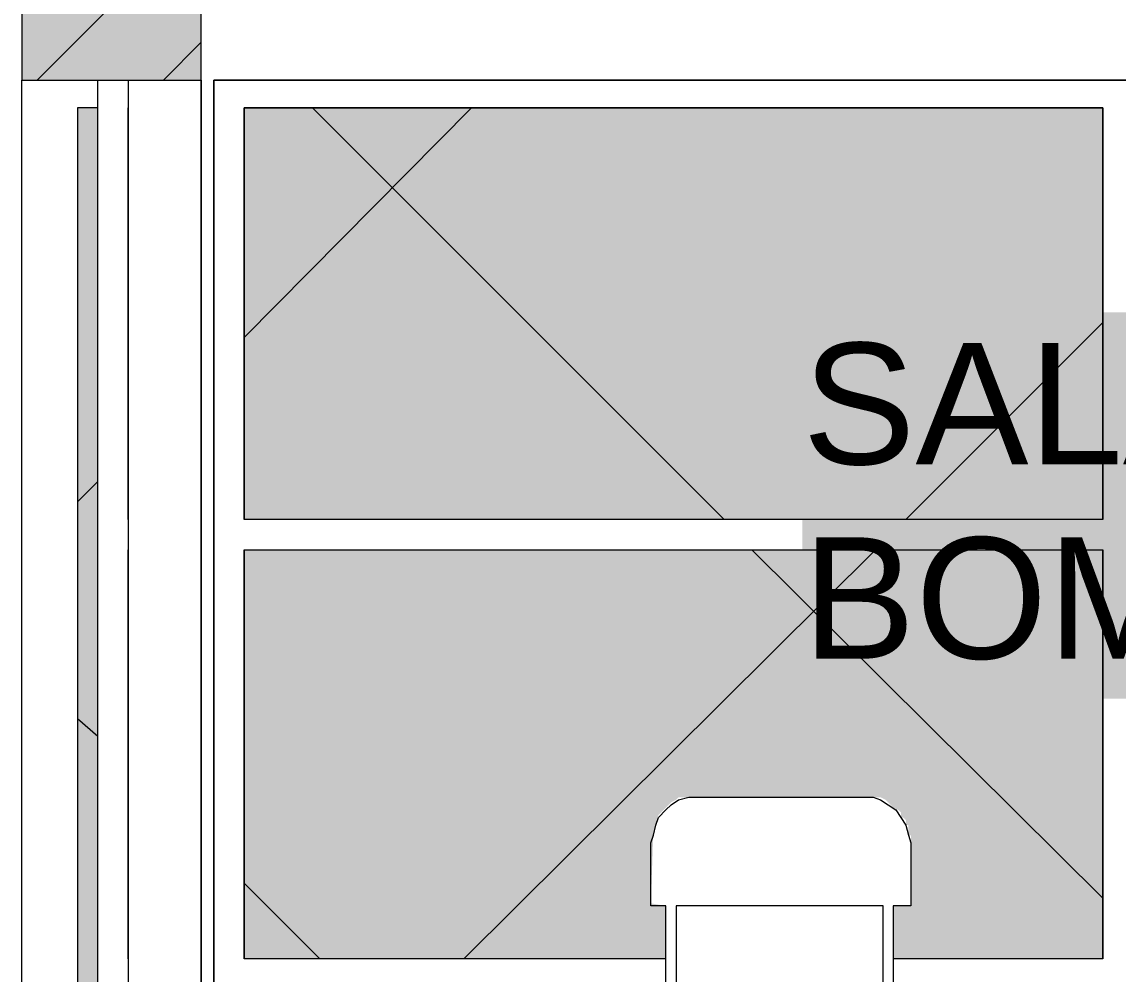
# Model space of a CAD drawing. Extents: x -187 to 52, y -9 to 65.
# Drawn here: x -138.221 to -136.386, y 52.135 to 53.729 of the extents above; entities that cross this region are included whole.
import ezdxf

# ---------------------------------------------------------------- set-up
doc = ezdxf.new("R2010")
doc.units = 0
doc.header["$MEASUREMENT"] = 0
doc.layers.add('PDF4_Geometría', color=7, linetype='Continuous')
doc.layers.add('PDF4_Texto', color=7, linetype='Continuous')
doc.layers.add('PDF4_Rellenos sólidos', color=7, linetype='Continuous', true_color=0xffffff)
doc.styles.add('PDF Arial', font='arial.ttf')

msp = doc.modelspace()

# ---------------------------------------------------------------- hatches: boundary and pattern name
at = {"layer": 'PDF4_Rellenos sólidos', "transparency": 33554559}
h = msp.add_hatch(color=256, dxfattribs=at)
h.paths.add_polyline_path([(-138.2211, 56.829), (-137.9208, 56.829), (-137.9208, 57.2308), (-138.2211, 57.2308)])
h.paths.add_polyline_path([(-137.9208, 53.8813), (-138.2211, 53.8813), (-138.2211, 53.6318), (-137.9208, 53.6318)])
for points in [[(-138.128, 53.5853), (-138.128, 50.7349), (-138.0942, 50.7349), (-138.0942, 53.5853)], [(-136.9143, 53.2427), (-136.9143, 52.9171), (-135.6244, 52.9171), (-135.6244, 53.2427)], [(-136.9143, 52.9171), (-136.9143, 52.5957), (-135.6963, 52.5957), (-135.6963, 52.9171)]]:
    msp.add_hatch(color=256, dxfattribs=at).paths.add_polyline_path(points)
h = msp.add_hatch(color=256, dxfattribs=at)
h.paths.add_polyline_path([(-137.8024, 51.8091), (-137.7981, 51.8049), (-137.7981, 51.8091)])
h.paths.add_polyline_path([(-137.8235, 51.8049), (-137.8193, 51.8006), (-137.8193, 51.8049)])
h.paths.add_polyline_path([(-137.832, 51.7583), (-137.8235, 51.7541), (-137.8235, 51.7583)])
h.paths.add_polyline_path([(-137.8489, 52.896), (-136.411, 52.896), (-136.411, 53.5853), (-137.8489, 53.5853)])
h.paths.add_polyline_path([(-137.8362, 51.7118), (-137.832, 51.7076), (-137.832, 51.7118)])
h.paths.add_polyline_path([(-137.1426, 52.1094), (-137.8489, 52.1094), (-137.8489, 52.0332), (-137.8404, 52.0417), (-137.8235, 52.0501), (-137.7728, 52.0501), (-137.7474, 52.0375), (-137.7305, 52.0205), (-137.7305, 52.0121), (-137.7262, 52.0121), (-137.7262, 51.9994), (-137.722, 51.9994), (-137.722, 51.9825), (-137.7178, 51.9867), (-137.7093, 51.9867), (-137.7093, 51.9783), (-137.7051, 51.9783), (-137.7093, 51.9613), (-137.7178, 51.9529), (-137.7178, 51.9613), (-137.7601, 51.9613), (-137.7474, 51.9571), (-137.7474, 51.8302), (-137.8489, 51.8302), (-137.7432, 51.826), (-137.7432, 51.8133), (-137.7389, 51.8133), (-137.7389, 51.8006), (-137.7136, 51.8006), (-137.7136, 51.7837), (-137.7432, 51.7837), (-137.7432, 51.7753), (-137.7136, 51.7753), (-137.7178, 51.7626), (-137.7432, 51.7583), (-137.7389, 51.7541), (-137.7389, 51.7457), (-137.7685, 51.7457), (-137.7728, 51.733), (-137.7728, 51.7245), (-137.7685, 51.7245), (-137.7643, 51.7203), (-137.7643, 51.7245), (-137.7601, 51.7287), (-137.7432, 51.7287), (-137.7474, 51.7118), (-137.7389, 51.7076), (-137.667, 51.7034), (-137.5994, 51.6991), (-137.6036, 51.6949), (-137.5951, 51.6907), (-137.5994, 51.6822), (-137.5994, 51.6738), (-137.7474, 51.6738), (-137.7601, 51.6611), (-137.7559, 51.6568), (-137.7559, 51.6484), (-137.7728, 51.6484), (-137.7728, 51.6399), (-137.7643, 51.6399), (-137.7643, 51.6315), (-137.7389, 51.6315), (-137.7389, 51.6188), (-137.7136, 51.6188), (-137.7178, 51.6061), (-137.7432, 51.6019), (-137.7432, 51.5934), (-137.7136, 51.5934), (-137.7178, 51.5807), (-137.7432, 51.5765), (-137.7389, 51.5723), (-137.7432, 51.5596), (-137.7474, 51.5553), (-137.7601, 51.5511), (-137.7601, 51.5596), (-137.7685, 51.5596), (-137.7685, 51.4623), (-137.2188, 51.4665), (-137.2103, 51.4708), (-137.1934, 51.4877), (-137.1892, 51.4961), (-137.1722, 51.5046), (-137.168, 51.5088), (-137.1596, 51.5131), (-137.1511, 51.5131), (-137.1511, 51.5342), (-137.1553, 51.5342), (-137.1553, 51.5553), (-137.1596, 51.5553), (-137.1596, 51.5723), (-137.1638, 51.5723), (-137.1638, 51.5934), (-137.168, 51.5934), (-137.168, 51.6103), (-137.1722, 51.6103), (-137.1722, 51.6399), (-137.1765, 51.6399), (-137.1765, 51.6568), (-137.1722, 51.7372), (-137.1426, 51.7372), (-137.1426, 51.919), (-137.1976, 51.9233), (-137.1934, 51.9487), (-137.1426, 51.9487)])
h.paths.add_polyline_path([(-137.832, 51.623), (-137.8193, 51.6188), (-137.8193, 51.623)])
h.paths.add_polyline_path([(-137.8489, 51.4623), (-137.8277, 51.4623), (-137.8277, 51.5596), (-137.832, 51.5596), (-137.8362, 51.5553), (-137.8489, 51.5511)])
h.paths.add_polyline_path([(-137.7643, 51.5765), (-137.7601, 51.5723), (-137.7601, 51.5765)])
h.paths.add_polyline_path([(-137.8447, 51.6949), (-137.8489, 51.6949), (-137.8489, 51.6315), (-137.8277, 51.6315), (-137.8277, 51.6399), (-137.8235, 51.6484), (-137.8404, 51.6526), (-137.8362, 51.6653), (-137.8447, 51.6653), (-137.8447, 51.678), (-137.8404, 51.6822), (-137.8447, 51.6822)])
h.paths.add_polyline_path([(-136.7536, 51.4835), (-136.7536, 51.4623), (-136.7282, 51.4665), (-136.7113, 51.4665), (-136.7113, 51.4792), (-136.7282, 51.4835)])
h.paths.add_polyline_path([(-137.3837, 50.8364), (-137.3837, 51.1663), (-137.1976, 51.1663), (-137.1976, 51.1747), (-137.2061, 51.1832), (-137.2145, 51.1874), (-137.8489, 51.1874), (-137.8489, 50.8364)])
h.paths.add_polyline_path([(-136.6901, 51.1705), (-136.6859, 51.1663), (-136.6859, 51.1705)])
h.paths.add_polyline_path([(-136.5125, 51.1663), (-136.5125, 50.8364), (-136.411, 50.8364), (-136.411, 51.1916), (-136.6436, 51.1916), (-136.6436, 51.1832), (-136.6605, 51.1832), (-136.6605, 51.1747), (-136.6436, 51.1747), (-136.6436, 51.1663)])
h.paths.add_polyline_path([(-136.7705, 51.1916), (-136.7705, 51.1832), (-136.7789, 51.1832), (-136.7789, 51.1747), (-136.7705, 51.1747), (-136.7705, 51.1663), (-136.7282, 51.1663), (-136.7282, 51.1747), (-136.7113, 51.1747), (-136.7113, 51.1832), (-136.7282, 51.1832), (-136.7282, 51.1916)])
h.paths.add_polyline_path([(-137.8277, 51.7457), (-137.8489, 51.7457), (-137.8489, 51.7287), (-137.832, 51.7287), (-137.8362, 51.7245), (-137.8235, 51.7203), (-137.8235, 51.733), (-137.8277, 51.733)])
h.paths.add_polyline_path([(-137.832, 51.5765), (-137.8277, 51.5723), (-137.8277, 51.5765)])
h.paths.add_polyline_path([(-136.6436, 51.4665), (-136.411, 51.4623), (-136.411, 52.1094), (-136.762, 52.1094), (-136.762, 51.9487), (-136.6986, 51.9487), (-136.6986, 51.919), (-136.762, 51.919), (-136.762, 51.7372), (-136.724, 51.7372), (-136.7282, 51.5934), (-136.7366, 51.5511), (-136.7366, 51.5342), (-136.7155, 51.5342), (-136.7155, 51.5427), (-136.6732, 51.5427), (-136.6732, 51.5342), (-136.6605, 51.5342), (-136.6605, 51.5131), (-136.6436, 51.5131), (-136.6436, 51.5046), (-136.6267, 51.5046), (-136.6267, 51.4835), (-136.6436, 51.4835), (-136.6605, 51.4792), (-136.6605, 51.4665)])
h.paths.add_polyline_path([(-137.7728, 51.7583), (-137.7601, 51.7541), (-137.7601, 51.7583)])
h.paths.add_polyline_path([(-136.762, 52.1601), (-136.411, 52.1601), (-136.411, 52.8452), (-137.8489, 52.8452), (-137.8489, 52.1601), (-137.1426, 52.1601), (-137.1426, 52.2489), (-137.168, 52.2531), (-137.1638, 52.3716), (-137.1596, 52.3885), (-137.1553, 52.4012), (-137.1342, 52.4223), (-137.1257, 52.4265), (-137.1215, 52.4308), (-136.7832, 52.4308), (-136.7747, 52.4265), (-136.762, 52.4138), (-136.7536, 52.4096), (-136.7493, 52.4054), (-136.7493, 52.3969), (-136.7451, 52.3969), (-136.7409, 52.3927), (-136.7409, 52.3842), (-136.7366, 52.3842), (-136.7366, 52.3673), (-136.7324, 52.3673), (-136.7324, 52.2489), (-136.762, 52.2489)])
h.paths.add_polyline_path([(-137.777, 51.8049), (-137.7728, 51.8006), (-137.7728, 51.8049)])
h.paths.add_polyline_path([(-137.8489, 51.7118), (-137.8447, 51.7076), (-137.8447, 51.7118)])

# ---------------------------------------------------------------- linework, layer by layer
at = {"layer": 'PDF4_Geometría', "lineweight": 9}
for points in [[(-137.8489, 51.5723), (-137.8489, 51.5765), (-137.8489, 51.5723), (-137.8447, 51.5723), (-137.8362, 51.5723), (-137.832, 51.5723), (-137.8277, 51.5723), (-137.8277, 51.5765), (-137.8277, 51.4623), (-137.9208, 51.4623), (-137.9208, 56.478), (-137.9208, 53.8813)], [(-138.1957, 53.6318), (-137.9462, 53.8813)], [(-137.9842, 53.6318), (-137.9208, 53.6953)], [(-138.0942, 50.6884), (-138.2211, 50.6884), (-138.2211, 53.6318)], [(-137.9208, 53.6318), (-137.9208, 50.6884), (-138.0434, 50.6884)], [(-138.0942, 52.896), (-138.0942, 53.5853), (-138.128, 53.5853), (-138.128, 50.7349), (-138.0942, 50.7349), (-138.0942, 52.1094)], [(-136.411, 52.896), (-136.411, 53.5853), (-137.8489, 53.5853), (-137.8489, 52.896), (-137.8489, 53.5853), (-136.411, 53.5853), (-136.411, 52.896), (-137.8489, 52.896)], [(-138.0942, 52.1601), (-138.0942, 52.8452)], [(-137.8489, 52.8452), (-136.411, 52.8452)], [(-136.411, 52.1601), (-136.411, 52.8452), (-136.411, 52.1601), (-136.762, 52.1601)], [(-137.0919, 52.4308), (-137.0834, 52.4308), (-137.0665, 52.4308), (-137.0369, 52.4308), (-136.9988, 52.4308), (-136.9608, 52.4308), (-136.9523, 52.4308), (-136.91, 52.4308), (-136.872, 52.4308), (-136.8424, 52.4308), (-136.8212, 52.4308), (-136.8128, 52.4308)], [(-137.1469, 52.2489), (-137.1596, 52.2489), (-137.1638, 52.2489), (-137.168, 52.2489)], [(-136.7324, 52.2489), (-136.7409, 52.2489), (-136.7536, 52.2489)], [(-137.1426, 52.1601), (-137.8489, 52.1601)]]:
    msp.add_lwpolyline(points, dxfattribs=at)
at = {"layer": 'PDF4_Geometría', "lineweight": 20}
for points in [[(-137.9208, 53.6318), (-137.9208, 53.8813), (-138.2211, 53.8813), (-138.2211, 53.6318)], [(-138.0942, 53.6318), (-138.0434, 53.6318), (-138.0434, 50.6884), (-138.0942, 50.6884)], [(-137.1257, 51.6991), (-136.7789, 51.6991), (-136.7789, 52.2489), (-137.1257, 52.2489)]]:
    msp.add_lwpolyline(points, close=True, dxfattribs=at)
at = {"layer": 'PDF4_Geometría', "lineweight": 9}
for points in [[(-134.7532, 53.6318), (-137.8996, 53.6318), (-137.8996, 51.4623), (-137.8996, 53.6318)], [(-138.0434, 52.896), (-138.0434, 53.5853)], [(-138.0434, 52.1601), (-138.0434, 52.8452)], [(-137.8489, 52.1601), (-137.8489, 52.8452)]]:
    msp.add_lwpolyline(points, close=True, dxfattribs=at)
at = {"layer": 'PDF4_Geometría', "color": 8, "lineweight": 9, "true_color": 0x777777}
for points in [[(-137.8489, 53.2005), (-137.4683, 53.5853)], [(-137.0454, 52.896), (-137.7347, 53.5853)], [(-136.7409, 52.896), (-136.411, 53.2258)], [(-138.128, 52.9256), (-138.0942, 52.9594)], [(-137.481, 52.1601), (-136.7916, 52.8452)], [(-136.411, 52.2616), (-136.9988, 52.8452)], [(-138.0942, 52.5323), (-138.128, 52.5619)], [(-137.722, 52.1601), (-137.8489, 52.287)]]:
    msp.add_lwpolyline(points, dxfattribs=at)
at = {"layer": 'PDF4_Geometría', "lineweight": 20}
msp.add_lwpolyline([(-137.1426, 51.7118), (-137.1426, 52.2489), (-137.168, 52.2489), (-137.168, 52.3546), (-137.1638, 52.3673), (-137.1596, 52.3842), (-137.1553, 52.3969), (-137.1426, 52.4096), (-137.1342, 52.4181), (-137.1215, 52.4265), (-137.1046, 52.4308), (-137.0919, 52.4308), (-136.9523, 52.4308), (-136.8128, 52.4308), (-136.7959, 52.4308), (-136.7832, 52.4265), (-136.7705, 52.4181), (-136.7578, 52.4096), (-136.7493, 52.3969), (-136.7409, 52.3842), (-136.7366, 52.3673), (-136.7324, 52.3546), (-136.7324, 52.2489), (-136.762, 52.2489), (-136.762, 51.7118)], dxfattribs=at)

# ---------------------------------------------------------------- texts
at = {"layer": 'PDF4_Texto', "char_height": 0.2032, "attachment_point": 7, "style": 'PDF Arial'}
for s, insert in [('SALA DE', (-136.9142, 52.9855)), ('BOMBAS', (-136.9142, 52.6599))]:
    msp.add_mtext(s, dxfattribs=dict(at, insert=insert))

doc.saveas('drawing.dxf')
